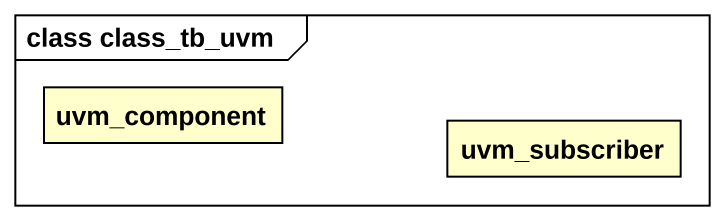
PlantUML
@startuml
mainframe class class_tb_uvm
hide circle
hide empty members
class uvm_component
class uvm_subscriber
@enduml
